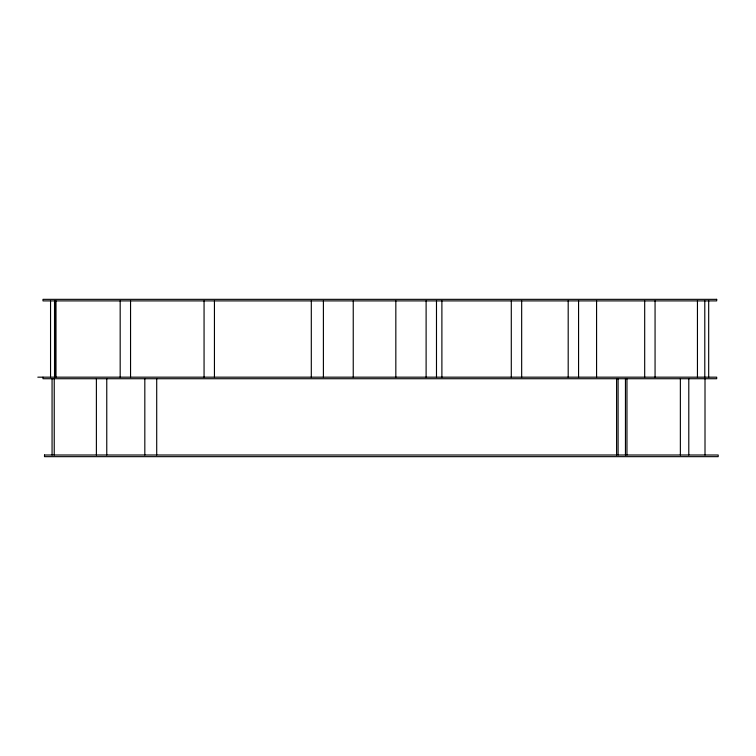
<?xml version="1.0" encoding="UTF-8"?>
<svg xmlns="http://www.w3.org/2000/svg" width="756" height="756" viewBox="0 0 756 756"><rect width="100%" height="100%" fill="white"/><g stroke="black" fill="none" stroke-linecap="round" stroke-linejoin="round"><path stroke-width="1.13" d="M37.809 377.168L716.688 377.168L716.688 378.728L42.988 378.728L42.988 377.168M708.684 300.897L708.684 377.168M705.008 378.728L705.008 455.008M704.79 300.897L704.79 377.168M697.448 300.897L697.448 377.168M688.792 378.728L688.792 455.008M680.362 378.728L680.362 455.008M655.065 300.897L655.065 377.168M644.688 300.897L644.688 377.168M626.96 378.728L626.96 455.008M625.448 378.728L625.448 455.008M618.096 378.728L618.096 455.008M616.584 378.728L616.584 455.008M596.578 300.897L596.578 377.168M578.567 300.897L578.567 377.168M568.191 300.897L568.191 377.168M521.668 300.897L521.668 377.168M511.292 300.897L511.292 377.168M441.891 300.897L441.891 377.168M436.486 300.897L436.486 377.168M426.11 300.897L426.11 377.168M395.832 300.897L395.832 377.168M353.241 300.897L353.241 377.168M323.398 300.897L323.398 377.168M311.302 300.897L311.302 377.168M214.439 300.897L214.439 377.168M204.063 300.897L204.063 377.168M156.709 378.728L156.709 455.008M144.821 378.728L144.821 455.008M130.552 300.897L130.552 377.168M120.176 300.897L120.176 377.168M106.766 378.728L106.766 455.008M96.39 378.728L96.39 455.008M55.812 300.897L55.802 377.168M55.632 300.897L55.632 377.168M54.526 300.897L54.526 377.168M54.234 378.728L54.234 455.008M52.069 378.728L52.069 455.008M50.548 300.897L50.548 377.168M44.5 455.008L44.5 456.662L718.2 456.662L718.2 455.008L44.5 455.008M716.688 299.338L42.988 299.338L42.988 300.897L716.688 300.897L716.688 299.338"/></g></svg>
